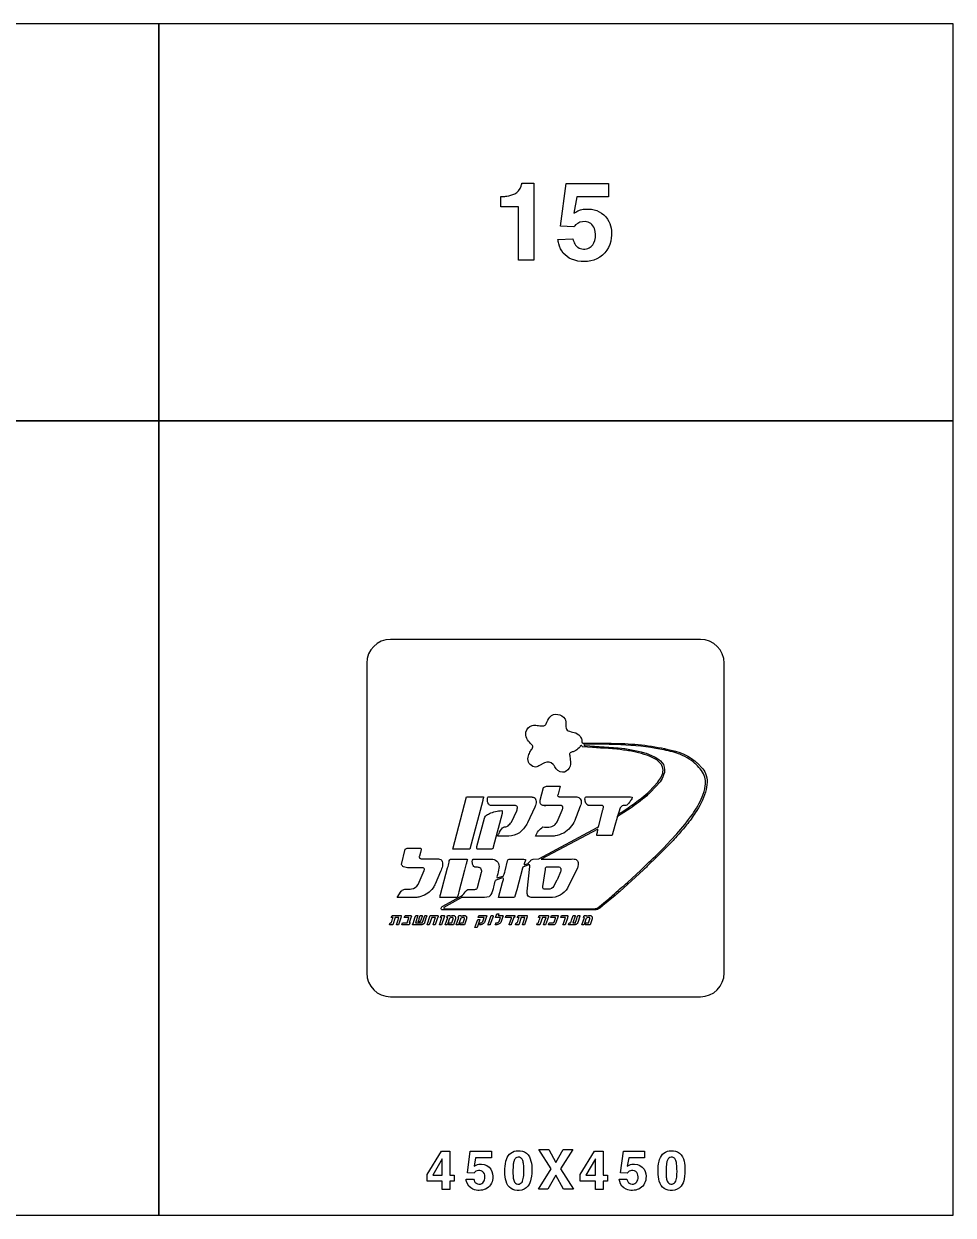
# Model space of a CAD drawing. Extents: x 0 to 3000, y 0 to 1500.
# Drawn here: x 1830 to 3000, y 0 to 1500 of the extents above; entities that cross this region are included whole.
import ezdxf

# ---------------------------------------------------------------- set-up
doc = ezdxf.new("R2010")
doc.units = 0
doc.header["$MEASUREMENT"] = 0

msp = doc.modelspace()

# ---------------------------------------------------------------- linework, layer by layer
for points in [[(1000, 1000), (2000, 1000), (2000, 1500), (1000, 1500)], [(2000, 1000), (3000, 1000), (3000, 1500), (2000, 1500)], [(1000, 0.0001), (2000, 0.0001), (2000, 1000), (1000, 1000)], [(2000, 0.0001), (3000, 0.0001), (3000, 1000), (2000, 1000)], [(2400.58, 362.041), (2397.9, 362.041), (2401.38, 372.151), (2404.06, 372.151)], [(2337.67, 51.2623), (2355.75, 80.5514), (2366.36, 80.5514), (2366.36, 50.3066), (2371.76, 50.3066), (2371.76, 42.7), (2366.36, 42.7), (2366.36, 32.2497), (2356.86, 32.2497), (2356.86, 42.7), (2337.67, 42.7)], [(2477.84, 32.7948), (2493.84, 58.3477), (2478.52, 82.7948), (2490.76, 82.7948), (2499.76, 66.2466), (2508.95, 82.7948), (2520.98, 82.7948), (2505.46, 58.3477), (2522.06, 32.7948), (2509.41, 32.7948), (2499.76, 50.2908), (2489.75, 32.7948)], [(2530.52, 51.2624), (2548.6, 80.5515), (2559.21, 80.5515), (2559.21, 50.3066), (2564.61, 50.3066), (2564.61, 42.7), (2559.21, 42.7), (2559.21, 32.2498), (2549.71, 32.2498), (2549.71, 42.7), (2530.52, 42.7)], [(2356.86, 70.82), (2344.86, 50.3066), (2356.86, 50.3066)], [(2549.71, 70.8201), (2537.71, 50.3066), (2549.71, 50.3066)]]:
    msp.add_lwpolyline(points, close=True)
for points in [[(2430.38, 1282.79), (2435.62, 1282.79, 0.0261527), (2438.02, 1283.06, 0.0824327), (2447.96, 1285.95, 0.211118), (2455.97, 1295.44, 0.0230957), (2457.03, 1299.41), (2472.27, 1299.41), (2472.27, 1202.61), (2452.82, 1202.61), (2452.82, 1269.42), (2430.38, 1269.42)], [(2502.41, 1228.59), (2521.19, 1229.3, 0.0452719), (2523.75, 1222.8, 0.0567733), (2525.65, 1220.06, 0.070207), (2527.41, 1218.67, 0.264984), (2541.82, 1217.91, 0.20748), (2548.79, 1227.15, 0.147389), (2548.33, 1242.36, 0.308532), (2536.58, 1250.92, 0.215743), (2524.67, 1246.83, 0.028781), (2522.52, 1244.34), (2505.47, 1245.14), (2512.6, 1299.01), (2566.21, 1299.01), (2566.21, 1282.27), (2526.04, 1282.27), (2522.45, 1261.46, -0.0211252), (2527.62, 1264.48, -0.121371), (2540.95, 1266.82, -0.244671), (2564.87, 1254.04, -0.173069), (2569.5, 1230.39, -0.256779), (2551.43, 1203.99, -0.199585), (2519.61, 1203.56, -0.245625), (2503.5, 1223.12, -0.0170062)], [(2291.72, 275), (2681.72, 275, 0.414213), (2711.72, 305), (2711.72, 695, 0.414213), (2681.72, 725), (2291.72, 725, 0.414213), (2261.72, 695), (2261.72, 305, 0.414213)], [(2485.35, 448.444), (2519.42, 448.444, -0.0503522), (2522.89, 448.444, -0.467929), (2527.91, 441.629), (2527.65, 439.187, -0.058254), (2527.13, 437.129), (2514.66, 411.93, -0.274511), (2492.29, 399.972), (2478.66, 399.972), (2468.76, 399.972, -0.0863373), (2466.06, 401.001, -0.135371), (2464.26, 402.93, -0.111257), (2463.62, 407.044, -0.00907184), (2463.62, 407.815), (2467.09, 439.187, 0.0560754), (2466.96, 440.087, 0.345465), (2465.55, 441.244), (2458.35, 438.351), (2457.83, 437.001), (2450.5, 409.744), (2448.32, 401.644, -0.064971), (2448.06, 400.872, -0.233629), (2447.55, 400.23, -0.0334743), (2445.62, 399.972), (2427.62, 399.972), (2432.76, 419.001, -0.00829773), (2433.53, 421.444, 0.107746), (2433.92, 423.629, 0.271361), (2432.76, 424.851), (2424.41, 421.637, 0.179203), (2423.12, 420.415, 0.0347392), (2421.45, 413.344, -0.0850252), (2418.1, 403.573, -0.0969074), (2415.79, 401.001, -0.0817297), (2404.09, 399.972, 0.0218575), (2392.65, 399.972, 0.0383489), (2381.59, 399.844, 0.0528856), (2379.66, 399.33), (2358.83, 387.565, 0.661372), (2359.6, 385.83), (2549.38, 385.958, 0.151773), (2552.46, 387.115), (2564.55, 396.629, 0.00835826), (2571.23, 402.287, -0.00499497), (2589.88, 419.001), (2606.72, 434.558), (2614.17, 441.887, 0.0159671), (2635.78, 462.715), (2639.89, 467.215), (2644.39, 471.972), (2651.98, 480.072, 0.028814), (2671.65, 504.629, 0.0580521), (2683.99, 526.744, 0.0856048), (2687.77, 540.452, 0.199313), (2684.62, 557.779, 0.0804876), (2670.53, 572.564, 0.035566), (2659.38, 578.784, 0.0421706), (2652.22, 581.648, 0.034871), (2630.7, 586.775), (2625.46, 587.724, 0.0353135), (2575.46, 592.457, 0.0165891), (2541.02, 593.01), (2536, 593.087, 0.203723), (2535.04, 591.75, 0.0675786), (2536.52, 591.287), (2578.17, 588.574, -0.0433271), (2611.48, 582.158, -0.0613977), (2626.78, 575.601, -0.121872), (2635.13, 567.244, -0.204143), (2635.52, 554.258, -0.0602197), (2631.15, 545.772), (2618.93, 532.401, 0.0175146), (2614.17, 527.901, -0.0226622), (2593.22, 512.009), (2577.53, 501.994), (2578.69, 505.234), (2582.93, 507.561), (2590.91, 512.987, 0.00920599), (2608.13, 525.587, 0.0292547), (2617.78, 533.944), (2628.32, 545.387, 0.0545771), (2632.82, 552.715, 0.28355), (2632.43, 567.758, 0.115337), (2621.25, 576.372, 0.0595285), (2593.22, 584.473, -0.00810712), (2576.38, 586.915, 0.0128975), (2555.8, 588.201, 0.0125588), (2545.91, 588.908), (2533.43, 589.731, -0.0451926), (2532.53, 590.901, 0.255308), (2531.63, 591.287, 0.181205), (2530.48, 590.515, 0.0318829), (2529.96, 589.358, -0.14156), (2529.32, 588.33), (2527.65, 587.044, -0.0935134), (2521.73, 583.573, 0.0481988), (2518.65, 582.673, 0.187198), (2517.23, 581.387, 0.0846939), (2517.1, 580.23, 0.0513287), (2518, 573.673, -0.190098), (2516.59, 562.615, -0.258494), (2507.98, 557.601, -0.266656), (2498.72, 564.415, 0.090751), (2496.28, 567.63, 0.316758), (2485.48, 569.687), (2478.53, 565.573, -0.167657), (2472.62, 564.287, -0.401517), (2464.78, 576.501, -0.0695706), (2467.22, 583.058, -0.0407599), (2469.79, 587.173, 0.0933748), (2470.82, 589.615, 0.198023), (2470.56, 591.415), (2467.99, 593.987, -0.257215), (2462.08, 608.258, -0.288809), (2469.92, 616.487, -0.120224), (2476.35, 616.744, 0.038509), (2482.91, 615.973, 0.155868), (2486.25, 616.873, 0.133072), (2487.53, 618.673, -0.0788483), (2492.16, 627.158, -0.2704), (2502.32, 630.501, -0.213601), (2511.32, 624.716, -0.126692), (2512.35, 620.858), (2512.48, 614.816, 0.0940095), (2513.12, 611.858, 0.185732), (2515.17, 609.93, 0.0351954), (2522.76, 607.744, -0.166502), (2530.09, 603.372, -0.0391119), (2531.63, 600.415, 0.0283345), (2532.15, 599.644, -0.13078), (2532.53, 598.358, -0.0254727), (2532.53, 596.044, 0.0593466), (2532.79, 594.887, 0.161009), (2533.56, 594.372, 0.0660687), (2535.36, 594.36), (2542.69, 594.476, -0.0124798), (2578.3, 593.884, -0.0583602), (2644.91, 585.476, -0.163297), (2683.13, 563.737, -0.099987), (2688.33, 556.195, -0.0849371), (2690.29, 545.001, -0.0571015), (2688.23, 532.787, -0.0792662), (2675.38, 506.558, -0.0321408), (2664.32, 491.387, -0.0145797), (2653.65, 478.787, -0.0104774), (2640.79, 465.017), (2634.49, 458.524), (2627.29, 451.401), (2614.95, 439.444, -0.0135997), (2609.93, 434.815), (2604.92, 430.187), (2580.23, 407.687, -0.00656726), (2574.45, 402.48), (2559.02, 389.982, 0.0102623), (2556.32, 387.501, -0.0982614), (2550.53, 384.287), (2358.19, 384.287, -0.0585662), (2357.03, 384.287, -0.197246), (2355.75, 384.801, -0.215928), (2355.36, 386.472, -0.201173), (2357.42, 389.249), (2378.76, 400.744, 0.155348), (2385.06, 406.401, -0.156268), (2388.92, 410.001, -0.0203868), (2389.69, 410.207), (2397.92, 410.245, 0.0428012), (2399.59, 410.644, 0.226543), (2400.88, 411.673, 0.0376511), (2401.13, 412.74), (2406.28, 431.845, 0.0311962), (2406.53, 433.272, 0.277936), (2404.22, 437.129, 0.150146), (2400.1, 438.158, -0.0458892), (2397.79, 438.287, -0.16268), (2396.63, 438.801, -0.171104), (2394.58, 445.101, -0.181543), (2395.73, 448.444), (2397.28, 448.444), (2420.29, 448.444, -0.408894), (2428.13, 437.001, -0.0531373), (2425.82, 427.358, 0.152635), (2425.95, 424.684), (2433.28, 427.037, 0.172109), (2434.05, 427.744, 0.0266949), (2435.98, 433.53), (2439.06, 446.322, -0.115614), (2439.96, 447.865, -0.0530876), (2442.28, 448.444), (2457.7, 448.444, -0.0524254), (2461.43, 447.737, -0.107832), (2461.56, 446.901), (2459.76, 442.504), (2460.08, 441.147), (2464.91, 442.877, 0.0352574), (2465.55, 443.558, -0.00827665), (2468.5, 446.772, -0.137804), (2471.33, 448.444), (2478.53, 448.572), (2551.82, 488.108, 0.0736199), (2552.98, 488.738), (2553.62, 489.137), (2558.89, 510.171, 0.0133394), (2559.53, 512.344, 0.102561), (2559.66, 514.401, 0.222176), (2558.63, 515.687), (2554.78, 515.815), (2553.62, 515.815), (2549.12, 515.815), (2540.76, 515.815, -0.0683201), (2539.86, 516.072, -0.129113), (2538.32, 517.872, -0.0877826), (2536.52, 522.372, -0.140786), (2536.78, 525.458, -0.214543), (2538.06, 526.615), (2538.96, 526.654), (2593.86, 526.654), (2595.92, 526.423, -0.0397108), (2595.79, 525.458, -0.0632689), (2593.22, 520.958, -0.0593371), (2590, 516.972, -0.152085), (2587.82, 515.815), (2585.76, 515.815), (2584.35, 515.815, 0.192242), (2580.75, 512.729), (2579.08, 507.265), (2577.02, 500.515), (2573.93, 490.744), (2570.85, 478.53, -0.150963), (2569.95, 477.887), (2551.56, 478.221, -0.0679377), (2551.56, 479.687, 0.0144114), (2552.59, 484.508), (2552.46, 485.858), (2481.23, 448.444)], [(2474.03, 477.192, -0.143093), (2483.55, 488.905, 0.202619), (2498.08, 491.104, 0.0841394), (2501.42, 495.244), (2507.72, 509.965, 0.0245284), (2508.49, 512.087, 0.0965634), (2508.75, 513.745, 0.295332), (2507.33, 515.507, 0.0448387), (2506.3, 515.777), (2503.35, 515.777), (2487.28, 515.777), (2484.96, 515.777, -0.021031), (2483.29, 515.944, -0.409018), (2480.08, 521.395, -0.0285863), (2480.2, 522.565), (2484.25, 538.405, -0.08102), (2486.12, 539.447, -0.0150627), (2488.05, 540.025), (2505.28, 539.987), (2502.7, 530.215), (2502.19, 528.943, 0.509068), (2503.22, 527.04, 0.0774171), (2503.99, 526.898), (2505.15, 526.898), (2523.53, 526.859), (2526.23, 526.744, -0.411909), (2531.76, 519.57, -0.0437959), (2531.63, 518.258, -0.0122056), (2530.6, 514.954, 0.0123485), (2523.79, 497.031, -0.152389), (2509.65, 481.101, -0.0584867), (2498.85, 477.514, -0.0213469), (2496.79, 477.347, -0.00717871), (2491.13, 477.192)], [(2408.85, 526.641, 0.0117162), (2407.69, 522.218), (2391.62, 460.889), (2369.89, 460.889), (2387.25, 526.641)], [(2470.17, 526.499, -0.0106568), (2471.33, 526.229, -0.290068), (2474.8, 522.565, -0.126425), (2474.29, 516.021, -0.0109951), (2473.39, 513.591), (2464.13, 494.087), (2463.23, 492.505, -0.106187), (2453.85, 481.602, -0.129074), (2440.6, 477.192), (2426.72, 477.192, -0.173883), (2427.23, 478.915, 0.0324347), (2428.26, 480.445, -0.117947), (2432.63, 487.581, -0.144248), (2435.2, 488.751, 0.0229453), (2438.03, 489.342, 0.0927064), (2439.58, 490.152, 0.0667889), (2443.82, 495.025), (2450.63, 509.207, 0.113816), (2451.41, 513.887, 0.225146), (2450.76, 514.954, 0.113003), (2448.83, 515.648, 0.0115866), (2446.13, 515.854), (2443.56, 515.841), (2417.98, 515.841, -0.0283512), (2416.82, 516.201, -0.202221), (2414.38, 518.94, -0.139277), (2413.73, 525.072, -0.0605218), (2413.99, 526.101, -0.108237), (2414.63, 526.615), (2469.02, 526.615, -0.0980077)], [(2487.28, 515.777, -0.0288271), (2484.96, 515.777)], [(2401.26, 460.761, -0.137769), (2400.62, 461.301, -0.143617), (2400.23, 462.304, -0.0533361), (2400.49, 464.194), (2409.88, 499.667, -0.214187), (2413.6, 504.308, -0.0162586), (2416.3, 505.607, -0.0952608), (2431.73, 509.425, -0.279514), (2432.38, 508.744, -0.0483879), (2432.12, 505.915), (2420.93, 463.487, -0.00584167), (2420.93, 462.728, -0.143025), (2420.42, 461.674, -0.109021), (2419.78, 461.211, -0.0741574), (2417.59, 460.761)], [(2300.08, 399.972), (2304.96, 407.841, -0.122224), (2308.3, 410.181, -0.0853406), (2311.39, 410.412, 0.0808897), (2318.08, 410.747, 0.211578), (2326.43, 416.378), (2334.02, 433.864, 0.0516781), (2334.28, 435.072, 0.232787), (2334.02, 436.487, 0.106332), (2332.73, 437.348), (2314.48, 437.387, -0.101452), (2308.05, 438.608, -0.219259), (2305.67, 441.552), (2310.23, 460.787, -0.133894), (2311.78, 461.777, -0.0128237), (2313.7, 462.252), (2329.52, 462.265, -0.171575), (2330.03, 461.43, -0.0653196), (2330.16, 460.324), (2329.52, 456.531), (2327.98, 452.224, 0.0403911), (2327.85, 451.157, 0.337546), (2329.26, 448.997, 0.0756706), (2331.58, 448.701), (2338.26, 448.701), (2344.17, 448.688), (2351.89, 448.701, -0.325842), (2356.78, 445.127, -0.138703), (2356.91, 439.444, -0.0686469), (2354.59, 432.694), (2348.03, 416.97, -0.048958), (2345.33, 412.161, -0.163815), (2329.78, 401.129, -0.0219224), (2324.76, 399.972)], [(2353.95, 399.972, -0.078936), (2353.95, 401.027, -0.0538909), (2354.72, 403.727), (2363.59, 437.181, 0.046098), (2365.39, 444.638, -0.100632), (2366.16, 447.325, -0.261824), (2367.96, 448.379), (2388.08, 448.199, -0.093315), (2388.41, 447.313, -0.01317), (2387.76, 445.859, 0.0747897), (2387.63, 445.114, -0.0490766), (2386.48, 441.141, 0.0124413), (2384.93, 434.34), (2377.6, 407.288, 0.00523649), (2376.83, 403.405, -0.0195501), (2375.93, 401.168, 0.0523392), (2375.67, 400.075)], [(2484.32, 410.374, -0.200994), (2483.42, 413.884), (2486.63, 435.381), (2486.89, 437.22, -0.12313), (2487.66, 438.325, -0.0857568), (2488.43, 438.685), (2503.73, 438.595, -0.181017), (2505.41, 437.772, -0.10362), (2506.05, 436.358, -0.10959), (2505.66, 432.09), (2501.8, 423.192, 0.0232284), (2500.78, 421.418), (2497.3, 414.193, -0.254383), (2490.36, 410.361), (2489.08, 410.335)], [(2293.68, 377.193), (2294.07, 377.193), (2295.19, 377.193), (2295.5, 377.193), (2304.18, 377.193), (2304.51, 377.193, -0.0966812), (2304.91, 377.103, -0.145971), (2305.17, 376.882, -0.0759427), (2305.25, 376.687, -0.0453152), (2305.28, 376.46), (2305.27, 376.3, -0.028842), (2305.23, 376.053, -0.0306159), (2305.05, 375.445), (2301.66, 365.622), (2298.99, 365.622), (2300.71, 370.623), (2302.11, 374.691), (2297.49, 374.691), (2294.37, 365.622), (2290.5, 365.622), (2291.36, 368.124), (2292.55, 368.124, -0.0136567), (2294.92, 374.691), (2292.55, 374.691)], [(2315.33, 365.622), (2305.99, 365.622), (2306.85, 368.124), (2312.5, 368.124), (2314.69, 374.485), (2314.76, 374.691), (2309.02, 374.691), (2309.89, 377.193), (2317.03, 377.193), (2317.15, 377.189, -0.10068), (2317.49, 377.091, -0.119474), (2317.75, 376.862, -0.0376854), (2317.8, 376.763, -0.0306981), (2317.86, 376.633, -0.0716671), (2317.9, 376.382, -0.0944834), (2317.86, 375.921, -0.0141521), (2317.74, 375.571), (2315.18, 368.124), (2316.19, 368.124), (2315.54, 366.226)], [(2329.72, 368.124), (2331.05, 368.124, 0.0813072), (2331.34, 368.183, 0.0643195), (2331.51, 368.271, 0.0560479), (2331.7, 368.445), (2331.77, 368.551, 0.0387341), (2331.87, 368.739, 0.0100692), (2332.01, 369.152), (2332.15, 369.56), (2332.69, 371.111), (2334.79, 377.193), (2337.07, 377.156, -0.0580969), (2337.18, 377.003, -0.0487132), (2337.22, 376.845, -0.0123699), (2337.22, 376.73, -0.0332061), (2337.19, 376.475, -0.0406009), (2337.1, 376.153), (2336.28, 373.785), (2334.29, 367.982, 0.0155523), (2334.24, 367.852, -0.129227), (2332.52, 366.135, -0.0998602), (2331.14, 365.646, -0.0340797), (2330.51, 365.622), (2319.41, 365.622, -0.00797148), (2323.5, 377.193), (2326.03, 377.193), (2322.95, 368.124), (2325.63, 368.124)], [(2326.47, 369.442), (2327.51, 372.452, 0.0160496), (2329.02, 377.193), (2331.42, 377.165, -0.0463574), (2331.53, 377.017, -0.0702282), (2331.57, 376.868, -0.0510151), (2331.57, 376.619, -0.0126477), (2331.55, 376.499), (2331.52, 376.353, -0.0194422), (2331.39, 375.944), (2329.15, 369.442)], [(2347.88, 365.622), (2345.19, 365.622), (2347.62, 372.649), (2348.32, 374.691), (2343.52, 374.691), (2340.4, 365.622), (2337.72, 365.622), (2341.74, 377.193), (2350.72, 377.193, -0.068624), (2351.13, 377.128, -0.0487476), (2351.32, 377.044, -0.12327), (2351.53, 376.804, -0.0760751), (2351.57, 376.607, -0.0219199), (2351.57, 376.465, -0.069163), (2351.48, 376.078), (2350.41, 372.974)], [(2355.88, 365.622), (2353.21, 365.622), (2356.33, 374.691), (2354.72, 374.691), (2355.58, 377.193), (2359.18, 377.192, -0.150911), (2359.44, 377.081, -0.038965), (2359.54, 376.91, -0.0475194), (2359.58, 376.644, -0.0605517), (2359.57, 376.395, -0.045777), (2359.51, 376.153, -0.00900889), (2359.35, 375.704), (2359.14, 375.077)], [(2370.73, 365.622), (2364.74, 365.622), (2365.6, 368.124), (2368.92, 368.124), (2370.67, 373.224, 0.0296957), (2370.72, 373.374, 0.0394492), (2370.73, 373.491, 0.114488), (2370.64, 374.11, 0.082717), (2370.43, 374.443, 0.032936), (2370.34, 374.535, 0.0309445), (2370.22, 374.62, 0.100803), (2369.55, 374.886, 0.0775567), (2368.28, 374.912, 0.137158), (2366.37, 373.979, 0.121804), (2365.63, 372.846), (2363.66, 367.14), (2363.14, 365.622), (2360.46, 365.622), (2363.61, 374.691), (2362.69, 374.691), (2363.55, 377.193), (2366.17, 377.193, -0.0774717), (2366.42, 376.907, -0.0750555), (2366.57, 376.548, -0.0394519), (2366.61, 376.317, -0.144934), (2369.29, 377.371, -0.0556984), (2370.84, 377.375, -0.144314), (2372.59, 376.619, -0.0927336), (2373.12, 375.977, -0.132921), (2373.51, 374.38, -0.0442403), (2373.35, 373.246)], [(2384.75, 365.622), (2378.76, 365.622), (2379.62, 368.124), (2382.94, 368.124), (2384.7, 373.224, 0.0296957), (2384.74, 373.374, 0.0394492), (2384.75, 373.491, 0.114488), (2384.66, 374.11, 0.082717), (2384.45, 374.443, 0.032936), (2384.36, 374.535, 0.0309445), (2384.24, 374.62, 0.100803), (2383.57, 374.886, 0.0775567), (2382.3, 374.912, 0.137158), (2380.39, 373.979, 0.121804), (2379.65, 372.846), (2377.68, 367.14), (2377.16, 365.622), (2374.48, 365.622), (2377.63, 374.691), (2376.71, 374.691), (2377.58, 377.193), (2380.19, 377.193, -0.0774717), (2380.44, 376.907, -0.0750555), (2380.59, 376.548, -0.0394519), (2380.63, 376.317, -0.144934), (2383.31, 377.371, -0.0556984), (2384.87, 377.375, -0.144314), (2386.61, 376.619, -0.0927336), (2387.14, 375.977, -0.132921), (2387.53, 374.38, -0.0442403), (2387.38, 373.246)], [(2410.45, 369.735, -0.132354), (2408.72, 367.102, -0.107441), (2406.4, 365.878, -0.0767429), (2404.32, 365.622), (2403.84, 365.622, -0.00507117), (2404.04, 366.196), (2404.71, 368.124), (2405.36, 368.124, 0.119175), (2406.65, 368.477, 0.113366), (2407.54, 369.305, 0.0666503), (2407.79, 369.813), (2409.47, 374.691), (2402.07, 374.691), (2402.94, 377.193), (2412.24, 377.192, -0.124069), (2412.53, 377.101, -0.0799868), (2412.63, 377.009, -0.0642382), (2412.71, 376.865, -0.0909137), (2412.76, 376.597, -0.0346942), (2412.75, 376.476, -0.031766), (2412.72, 376.345), (2412.66, 376.136)], [(2417.05, 365.622), (2414.37, 365.622, -0.00596369), (2414.46, 365.876), (2414.78, 366.801), (2415.38, 368.568), (2418.36, 377.193), (2420.34, 377.192, -0.150911), (2420.59, 377.086), (2420.68, 376.947), (2420.72, 376.838, -0.0898511), (2420.73, 376.395, -0.045777), (2420.67, 376.153), (2417.28, 366.305, 0.00459552)], [(2430.94, 369.636, -0.128336), (2429.43, 367.397, -0.159409), (2425.51, 365.679, -0.0278069), (2423.48, 365.622), (2424.03, 367.219), (2424.35, 368.124), (2425.59, 368.126, 0.0693549), (2426.85, 368.355, 0.0791527), (2427.6, 368.774), (2427.7, 368.861, 0.115248), (2428.28, 369.71), (2430, 374.691), (2423.89, 374.691), (2425.58, 379.597), (2428.16, 379.597), (2427.33, 377.193), (2432.79, 377.193, -0.089537), (2433.14, 377.09, -0.106652), (2433.28, 376.899, -0.0353654), (2433.31, 376.743, -0.0612637), (2433.25, 376.362, -0.00542177), (2433.22, 376.252)], [(2438.08, 374.691), (2436.54, 374.695), (2437.4, 377.183), (2438.34, 377.184), (2441.66, 377.185), (2447.94, 377.193, -0.0855498), (2448.16, 377.12, -0.0665278), (2448.25, 376.971), (2448.25, 376.848, -0.0296477), (2448.22, 376.674), (2447.64, 375.042, -0.00969186), (2447.58, 374.938, -0.00716837), (2447.5, 374.836, -0.0505098), (2447.34, 374.728, -0.0601438), (2447.22, 374.693), (2446.61, 374.691, -0.00451052), (2446.43, 374.177), (2446.39, 374.043), (2446.33, 373.896), (2443.65, 366.099), (2443.48, 365.622), (2440.81, 365.622), (2440.91, 365.936), (2443.75, 374.157), (2443.93, 374.691), (2441.29, 374.691)], [(2452.3, 377.193), (2452.69, 377.193), (2453.81, 377.193), (2454.12, 377.193), (2462.8, 377.193), (2463.13, 377.193, -0.0966812), (2463.54, 377.103, -0.145971), (2463.79, 376.882, -0.0759427), (2463.87, 376.687, -0.0453152), (2463.9, 376.46), (2463.89, 376.3, -0.028842), (2463.85, 376.053, -0.0306159), (2463.67, 375.445), (2460.28, 365.622), (2457.61, 365.622), (2459.33, 370.623), (2460.73, 374.691), (2456.11, 374.691), (2452.98, 365.622), (2449.12, 365.622), (2449.98, 368.124), (2451.17, 368.124, -0.0136567), (2453.54, 374.691), (2451.16, 374.691)], [(2478.98, 377.193), (2479.37, 377.193), (2480.49, 377.193), (2480.8, 377.193), (2489.47, 377.193), (2489.81, 377.193, -0.0966812), (2490.21, 377.103, -0.145971), (2490.47, 376.882, -0.0759427), (2490.55, 376.687, -0.0453152), (2490.57, 376.46), (2490.57, 376.3, -0.028842), (2490.53, 376.053, -0.0306159), (2490.34, 375.445), (2486.96, 365.622), (2484.29, 365.622), (2486.01, 370.623), (2487.41, 374.691), (2482.79, 374.691), (2479.66, 365.622), (2475.8, 365.622), (2476.66, 368.124), (2477.85, 368.124, -0.0136567), (2480.21, 374.691), (2477.84, 374.691)], [(2499.92, 368.112, -0.0864652), (2498.86, 366.507, -0.130464), (2497.5, 365.71, -0.0639992), (2496.65, 365.622), (2490.65, 365.622), (2491.51, 368.124), (2496.18, 368.125, 0.104318), (2496.85, 368.313, 0.0208205), (2496.99, 368.405, 0.0355003), (2497.22, 368.592, 0.0417642), (2497.49, 368.922), (2499.24, 373.938), (2499.51, 374.691), (2493.62, 374.691), (2494.48, 377.193), (2502.35, 377.193, -0.0781493), (2502.6, 377.148, -0.093392), (2502.76, 377.04, -0.07261), (2502.84, 376.872, -0.0314271), (2502.85, 376.748, -0.0654828), (2502.79, 376.464)], [(2511.45, 365.622), (2508.77, 365.622), (2509.26, 367.055), (2511.89, 374.691), (2505.86, 374.691), (2506.72, 377.193), (2514.24, 377.193, -0.0783863), (2514.55, 377.157, -0.0727993), (2514.8, 377.028, -0.0492806), (2514.93, 376.875, -0.0426848), (2515, 376.665, -0.0324771), (2515.02, 376.502), (2515.01, 376.35, -0.0333748), (2514.95, 375.961, -0.0264645), (2514.33, 373.994)], [(2527.3, 368.546, -0.137924), (2525.79, 366.492, -0.0757478), (2524.56, 365.779, -0.0959036), (2523.56, 365.622), (2515.89, 365.622), (2516.75, 368.124), (2518.54, 368.124), (2519.62, 371.268), (2521.66, 377.193), (2523.82, 377.193, -0.0981617), (2524.04, 377.136, -0.0572013), (2524.13, 377.043), (2524.17, 376.923), (2524.16, 376.758, -0.030415), (2524.1, 376.518), (2521.21, 368.124), (2523.92, 368.124, 0.127114), (2524.33, 368.246, 0.0483052), (2524.45, 368.344, 0.0673468), (2524.6, 368.54, 0.0413644), (2524.7, 368.737, 0.0139443), (2527.47, 377.193), (2529.67, 377.193, -0.0886182), (2529.92, 377.134, -0.0492101), (2530.02, 377.054, -0.0623759), (2530.08, 376.919, -0.0549638), (2530.09, 376.695, -0.0420403), (2530.02, 376.425)], [(2542.79, 365.622), (2536.8, 365.622), (2537.66, 368.124), (2540.98, 368.124), (2542.73, 373.224, 0.0296957), (2542.78, 373.374, 0.0394492), (2542.79, 373.491, 0.114488), (2542.7, 374.11, 0.082717), (2542.49, 374.443, 0.032936), (2542.39, 374.535, 0.0309445), (2542.28, 374.62, 0.100803), (2541.61, 374.886, 0.0775567), (2540.34, 374.912, 0.137158), (2538.43, 373.979, 0.121804), (2537.68, 372.846), (2535.72, 367.14), (2535.2, 365.622), (2532.52, 365.622), (2535.67, 374.691), (2534.75, 374.691), (2535.62, 377.193), (2538.23, 377.193, -0.0774717), (2538.48, 376.907, -0.0750555), (2538.63, 376.548, -0.0394519), (2538.66, 376.317, -0.144934), (2541.35, 377.371, -0.0556984), (2542.9, 377.375, -0.144314), (2544.64, 376.619, -0.0927336), (2545.18, 375.977, -0.132921), (2545.57, 374.38, -0.0442403), (2545.41, 373.246)], [(2386.83, 45.1858), (2396.22, 45.5413, 0.0452719), (2397.5, 42.2948, 0.0567733), (2398.45, 40.9204, 0.070207), (2399.33, 40.2253, 0.264984), (2406.53, 39.8462, 0.20748), (2410.02, 44.467, 0.147389), (2409.79, 52.0736, 0.308532), (2403.91, 56.3549, 0.215743), (2397.96, 54.309, 0.028781), (2396.88, 53.061), (2388.36, 53.4639), (2391.92, 80.3991), (2418.73, 80.3991), (2418.73, 72.0262), (2398.64, 72.0262), (2396.85, 61.6235, -0.0211252), (2399.43, 63.1321, -0.121371), (2406.1, 64.3011, -0.244671), (2418.06, 57.911, -0.173069), (2420.37, 46.0863, -0.256779), (2411.34, 32.8873, -0.199585), (2395.43, 32.674, -0.245625), (2387.37, 42.4528, -0.0170062)], [(2435.64, 55.3178, -0.0563084), (2436.85, 67.8849, -0.130301), (2441.28, 76.6448, -0.174843), (2449.65, 80.9261, -0.147552), (2460.27, 79.599, -0.192146), (2467.63, 70.9655, -0.0833996), (2469.48, 59.5595, -0.0545507), (2468.48, 45.4047, -0.116773), (2464.66, 36.5895, -0.221099), (2453.69, 31.0524, -0.162564), (2443.4, 33.5564, -0.174743), (2437.15, 42.6401, -0.0640867), (2435.65, 54.3779)], [(2579.68, 45.1836), (2589.07, 45.5391, 0.0452719), (2590.35, 42.2926, 0.0567733), (2591.3, 40.9182, 0.070207), (2592.18, 40.2231, 0.264984), (2599.38, 39.844, 0.20748), (2602.87, 44.4648, 0.147389), (2602.64, 52.0714, 0.308532), (2596.76, 56.3527, 0.215743), (2590.81, 54.3068, 0.028781), (2589.73, 53.0588), (2581.21, 53.4617), (2584.77, 80.3969), (2611.58, 80.3969), (2611.58, 72.0241), (2591.49, 72.0241), (2589.7, 61.6212, -0.0211252), (2592.28, 63.1299, -0.121371), (2598.95, 64.299, -0.244671), (2610.91, 57.9088, -0.173069), (2613.22, 46.0841, -0.256779), (2604.19, 32.885, -0.199585), (2588.28, 32.6718, -0.245625), (2580.22, 42.4506, -0.0170062)], [(2628.49, 55.3133, -0.0563084), (2629.7, 67.8805, -0.130301), (2634.13, 76.6404, -0.174843), (2642.5, 80.9216, -0.147552), (2653.12, 79.5946, -0.192146), (2660.48, 70.9611, -0.0833996), (2662.33, 59.5551, -0.0545507), (2661.33, 45.4002, -0.116773), (2657.51, 36.585, -0.221099), (2646.54, 31.0479, -0.162564), (2636.25, 33.5519, -0.174743), (2630, 42.6356, -0.0640867), (2628.5, 54.3734)], [(2445.91, 49.212, 0.0124589), (2446.02, 47.9481, 0.0668192), (2447.14, 42.8692, 0.615362), (2457.32, 41.7475, 0.0726881), (2458.41, 44.3542, 0.0588562), (2459.35, 51.8107, 0.0389037), (2459.02, 65.2072, 0.084671), (2457.71, 69.8755, 0.156013), (2455.42, 72.3083, 0.143208), (2452.27, 72.9008, 0.172584), (2449.12, 71.6607, 0.132565), (2447.13, 68.5484, 0.0498315), (2446.22, 64.2041, 0.0368731)], [(2638.76, 49.2075, 0.0124589), (2638.87, 47.9437, 0.0668192), (2639.99, 42.8647, 0.615362), (2650.17, 41.743, 0.0726881), (2651.26, 44.3497, 0.0588562), (2652.2, 51.8062, 0.0389037), (2651.88, 65.2028, 0.084671), (2650.56, 69.871, 0.156013), (2648.27, 72.3039, 0.143208), (2645.12, 72.8963, 0.172584), (2641.97, 71.6561, 0.132565), (2639.98, 68.544, 0.0498315), (2639.07, 64.1996, 0.0368731)]]:
    msp.add_lwpolyline(points, format="xyb", close=True)

doc.saveas('drawing.dxf')
